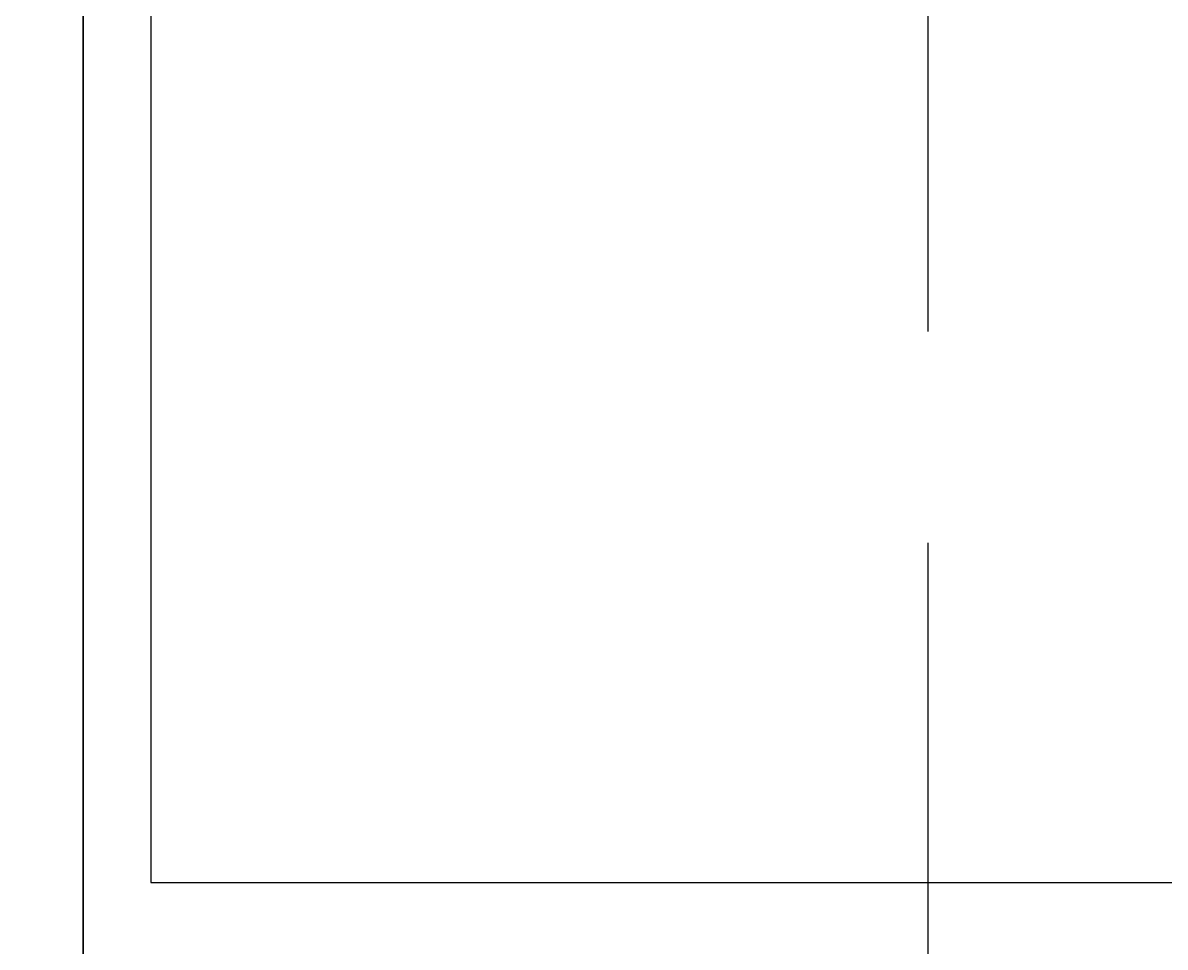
# Model space of a CAD drawing. Header units: inches. Extents: x 21 to 32698, y 13 to 3712.
# Drawn here: x 16239.778 to 16243.157, y 968.141 to 970.877 of the extents above; entities that cross this region are included whole.
import ezdxf

# ---------------------------------------------------------------- set-up
doc = ezdxf.new("R2010")
doc.units = ezdxf.units.IN
doc.header["$MEASUREMENT"] = 0
doc.set_wipeout_variables(frame=1)
doc.linetypes.add('1+1 dbx a2$0$374_BLD_A1_BLOK_2$0$HIDDEN', pattern=[0.375, 0.25, -0.125])
for name, color, linetype, lineweight in [('Z_MİM_-KM-GLAZ', 8, 'Continuous', 25), ('Z_MİM_-KM-IZO-THERMAL', 8, 'Continuous', 25), ('Z_MİM_ALUMINIUM', 8, 'Continuous', 25)]:
    doc.layers.add(name, color=color, linetype=linetype, lineweight=lineweight)

# ---------------------------------------------------------------- blocks, each defined once
blk = doc.blocks.new('-KM-AL1 150_900')
blk.add_wipeout([(151.4879, -34.02), (151.7258, -15.4799), (149.45, -15.45), (149.45, 7.15), (9.45, 7.15), (9.45, -15.45), (7.3978, -15.45), (7.5673, -34.0611)])
at = {"linetype": '1+1 dbx a2$0$374_BLD_A1_BLOK_2$0$HIDDEN', "ltscale": 5}
blk.add_line((15.1932, -40.6951, -0.0016), (15.1932, -14.7253, -0.0016), dxfattribs=at)
at = {"layer": 'Z_MİM_ALUMINIUM', "linetype": 'ByBlock'}
for points in [[(12.6932, -30.43), (12.6932, -18.57, -0.414214)], [(12.6932, -18.57), (12.6932, -30.43, 0.414214)]]:
    blk.add_lwpolyline(points, format="xyb", dxfattribs=at)
at = {"layer": 'Z_MİM_ALUMINIUM'}
blk.add_lwpolyline([(17.4932, -19.99), (17.4932, -18.75), (12.8932, -18.75), (12.8932, -19.99), (13.1232, -19.99, -0.414214), (13.1432, -20.01), (13.1432, -20.12, -0.414214), (13.1232, -20.14), (12.8932, -20.14), (12.8932, -29.2), (17.4932, -29.2), (17.4932, -20.14), (17.2632, -20.14, -0.414214), (17.2432, -20.12), (17.2432, -20.01, -0.414214), (17.2632, -19.99)], format="xyb", close=True, dxfattribs=at)

msp = doc.modelspace()

# ---------------------------------------------------------------- linework, layer by layer
at = {"layer": 'Z_MİM_-KM-IZO-THERMAL'}
msp.add_lwpolyline([(18844.2143, 969.5831), (17329.2138, 969.5831), (17329.2138, 999.5831), (16654.2133, 999.5831), (16654.2133, 969.5831), (15319.214, 969.5831), (15319.214, 1624.5832), (15029.2142, 1624.5832), (15029.2148, 2594.5843), (18844.2143, 2594.5843)], close=True, dxfattribs=at)

# ---------------------------------------------------------------- next in the draw order: block references
at = {"layer": 'Z_MİM_-KM-GLAZ'}
msp.add_blockref('-KM-AL1 150_900', (16227.2633, 997.5331), dxfattribs=at)

doc.saveas('drawing.dxf')
